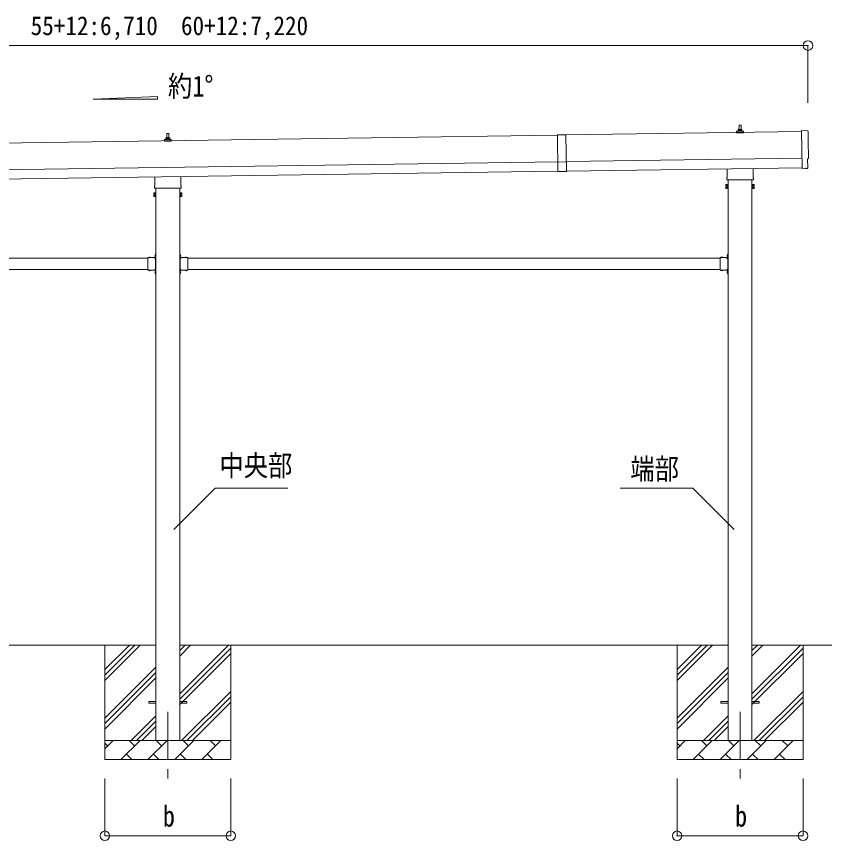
# Model space of a CAD drawing. Units: millimetres, scale not verified. Extents: x -13976 to 14131, y -9754 to 9646.
# Drawn here: x 3994 to 8230, y -704 to 3615 of the extents above; entities that cross this region are included whole.
import ezdxf
from ezdxf.enums import TextEntityAlignment as Align

# ---------------------------------------------------------------- set-up
doc = ezdxf.new("R2010")
doc.units = ezdxf.units.MM
doc.header["$LTSCALE"] = 50
doc.header["$PDMODE"] = 32
doc.header["$PDSIZE"] = 50
doc.linetypes.add('CHAIN1', pattern=[8, 5, -1, 1, -1])
doc.linetypes.add('USER8', pattern=[4, 3, -1])
for name, color, linetype, lineweight in [('0-2_建具', 4, 'Continuous', 9), ('0-4_設備', 7, 'Continuous', 9), ('0-6_手摺', 5, 'Continuous', 5), ('0-7_ハッチ', 6, 'Continuous', 9)]:
    doc.layers.add(name, color=color, linetype=linetype, lineweight=lineweight)
doc.styles.add('ＭＳ ゴシック', font='')
doc.styles.get('ＭＳ ゴシック').set_extended_font_data('MS Gothic')

msp = doc.modelspace()

# ---------------------------------------------------------------- linework, layer by layer
at = {"layer": '0-2_建具'}
for p, q in [((7781.15, 3019.75), (7781.88, 3043.28)), ((7782.88, 3044.25), (7791.43, 3044.25)), ((7792.43, 3043.28), (7793.15, 3019.75)), ((6829.38, 2993.22), (1464.43, 2916.58)), ((4781.15, 2976.9), (4781.88, 3000.42)), ((4782.88, 3001.4), (4791.43, 3001.4)), ((4792.43, 3000.42), (4793.15, 2976.9)), ((6829.37, 2994.22), (6874.37, 2994.87)), ((6829.37, 2994.22), (6832.11, 2802.24)), ((6874.37, 2994.87), (6877.11, 2802.89)), ((8109.75, 3011.51), (6874.38, 2993.87)), ((7768.9, 3004.25), (7768.9, 3011.97)), ((7805.4, 3004.25), (7768.9, 3004.25)), ((7769.29, 3012.75), (7805.02, 3012.75)), ((7769.67, 3012.94), (7776.39, 3014.57)), ((7776.77, 3014.75), (7797.54, 3014.75)), ((7777.15, 3015.54), (7777.15, 3019.75)), ((7778.15, 3019.75), (7796.15, 3019.75)), ((7797.15, 3015.54), (7797.15, 3019.75)), ((7804.64, 3012.94), (7797.92, 3014.57)), ((7805.4, 3004.25), (7805.4, 3011.97)), ((8109.68, 3016.6), (8112.51, 2818.77)), ((8141.27, 3015.4), (8109.68, 3016.6)), ((4768.9, 2961.4), (4768.9, 2969.11)), ((4805.4, 2961.4), (4768.9, 2961.4)), ((4769.29, 2969.9), (4805.02, 2969.9)), ((4769.67, 2970.08), (4776.39, 2971.71)), ((4776.77, 2971.9), (4797.54, 2971.9)), ((4777.15, 2972.68), (4777.15, 2976.9)), ((4778.15, 2976.9), (4796.15, 2976.9)), ((4797.15, 2972.68), (4797.15, 2976.9)), ((4804.64, 2970.08), (4797.92, 2971.71)), ((4805.4, 2961.4), (4805.4, 2969.11)), ((1466.43, 2776.6), (6831.38, 2853.24)), ((6876.4, 2852.38), (6831.41, 2851.74)), ((6876.38, 2853.88), (8111.75, 2871.53)), ((8141.19, 2868.56), (8141.79, 2868.57)), ((8141.86, 2821.54), (8141.19, 2868.56)), ((6877.09, 2803.89), (8112.47, 2821.53)), ((7718.85, 2770.26), (7718.85, 2815.91)), ((7855.45, 2817.86), (7855.45, 2770.26)), ((8112.51, 2818.77), (8112.52, 2817.77)), ((8130.73, 2818.93), (8112.52, 2817.76)), ((8131.4, 2818.31), (8130.73, 2818.93)), ((8132.15, 2818.05), (8139.07, 2818.51)), ((1467.15, 2726.6), (6832.1, 2803.24)), ((4718.85, 2727.41), (4718.85, 2773.05)), ((4855.45, 2775.01), (4855.45, 2727.41)), ((6877.11, 2802.89), (6832.11, 2802.24)), ((7717.15, 2761.49), (7717.15, 2766.99)), ((7857.15, 2766.99), (7857.15, 2761.49)), ((4717.15, 2718.63), (4717.15, 2724.13)), ((4857.15, 2724.13), (4857.15, 2718.63)), ((7713.15, 2731.99), (7713.91, 2733.31)), ((7713.15, 2731.99), (7713.15, 2714.99)), ((7720.15, 2733.31), (7713.91, 2733.31)), ((7720.15, 2728.4), (7713.91, 2728.4)), ((7855.09, 2757.99), (7719.22, 2757.99)), ((7720.15, 2713.68), (7720.15, 2733.31)), ((7720.15, 2732.69), (7722.65, 2732.69)), ((7720.15, 2714.29), (7720.15, 2732.69)), ((7722.65, 2733.99), (7724.65, 2733.99)), ((7722.65, 2712.99), (7722.65, 2733.99)), ((7724.65, 2757.99), (7724.65, -180.22)), ((7724.65, 2733.99), (7724.65, 2712.99)), ((7849.65, -180.22), (7849.65, 2757.99)), ((7849.65, 2733.99), (7849.65, 2712.99)), ((7851.65, 2733.99), (7849.65, 2733.99)), ((7851.65, 2712.99), (7851.65, 2733.99)), ((7854.15, 2732.69), (7851.65, 2732.69)), ((7854.15, 2733.31), (7860.39, 2733.31)), ((7854.15, 2713.68), (7854.15, 2733.31)), ((7854.15, 2714.29), (7854.15, 2732.69)), ((7854.15, 2728.4), (7860.39, 2728.4)), ((7861.15, 2731.99), (7860.39, 2733.31)), ((7861.15, 2731.99), (7861.15, 2714.99)), ((4713.15, 2689.13), (4713.91, 2690.45)), ((4713.15, 2689.13), (4713.15, 2672.13)), ((4720.15, 2690.45), (4713.91, 2690.45)), ((4720.15, 2685.54), (4713.91, 2685.54)), ((4855.09, 2715.13), (4719.22, 2715.13)), ((4720.15, 2670.82), (4720.15, 2690.45)), ((4720.15, 2689.83), (4722.65, 2689.83)), ((4720.15, 2671.43), (4720.15, 2689.83)), ((4722.65, 2691.13), (4724.65, 2691.13)), ((4722.65, 2670.13), (4722.65, 2691.13)), ((4724.65, 2715.13), (4724.65, -180.22)), ((4724.65, 2691.13), (4724.65, 2670.13)), ((4849.65, -180.22), (4849.65, 2715.13)), ((4849.65, 2691.13), (4849.65, 2670.13)), ((4851.65, 2691.13), (4849.65, 2691.13)), ((4851.65, 2670.13), (4851.65, 2691.13)), ((4854.15, 2689.83), (4851.65, 2689.83)), ((4854.15, 2690.45), (4860.39, 2690.45)), ((4854.15, 2670.82), (4854.15, 2690.45)), ((4854.15, 2671.43), (4854.15, 2689.83)), ((4854.15, 2685.54), (4860.39, 2685.54)), ((4861.15, 2689.13), (4860.39, 2690.45)), ((4861.15, 2689.13), (4861.15, 2672.13)), ((7713.15, 2714.99), (7713.91, 2713.68)), ((7720.15, 2718.58), (7713.91, 2718.58)), ((7720.15, 2713.68), (7713.91, 2713.68)), ((7722.65, 2714.29), (7720.15, 2714.29)), ((7724.65, 2712.99), (7722.65, 2712.99)), ((7849.65, 2712.99), (7851.65, 2712.99)), ((7851.65, 2714.29), (7854.15, 2714.29)), ((7854.15, 2718.58), (7860.39, 2718.58)), ((7854.15, 2713.68), (7860.39, 2713.68)), ((7861.15, 2714.99), (7860.39, 2713.68)), ((4713.15, 2672.13), (4713.91, 2670.82)), ((4720.15, 2675.73), (4713.91, 2675.73)), ((4720.15, 2670.82), (4713.91, 2670.82)), ((4722.65, 2671.43), (4720.15, 2671.43)), ((4724.65, 2670.13), (4722.65, 2670.13)), ((4849.65, 2670.13), (4851.65, 2670.13)), ((4851.65, 2671.43), (4854.15, 2671.43)), ((4854.15, 2675.73), (4860.39, 2675.73)), ((4854.15, 2670.82), (4860.39, 2670.82)), ((4861.15, 2672.13), (4860.39, 2670.82)), ((1891.65, 2347.78), (4682.65, 2347.78)), ((4682.65, 2350.78), (4722.65, 2350.78)), ((4682.65, 2350.78), (4682.65, 2284.78)), ((4685.75, 2351.29), (4697.55, 2351.29)), ((4685.75, 2351.29), (4685.75, 2350.78)), ((4685.75, 2350.78), (4697.55, 2350.78)), ((4697.55, 2351.29), (4697.55, 2350.78)), ((4718.65, 2348.78), (4722.65, 2348.78)), ((4718.65, 2346.78), (4718.65, 2348.78)), ((4718.65, 2347.78), (4724.15, 2347.78)), ((4722.65, 2346.78), (4718.65, 2346.78)), ((4722.14, 2366.68), (4722.14, 2354.88)), ((4722.14, 2366.68), (4722.65, 2366.68)), ((4722.14, 2354.88), (4722.65, 2354.88)), ((4722.65, 2370.78), (4722.65, 2350.78)), ((4722.65, 2370.78), (4724.65, 2370.78)), ((4722.65, 2366.68), (4722.65, 2354.88)), ((4724.65, 2363.78), (4722.65, 2363.78)), ((4724.65, 2357.78), (4722.65, 2357.78)), ((4722.65, 2346.78), (4722.65, 2288.78)), ((4724.15, 2347.78), (4724.15, 2287.78)), ((4724.65, 2370.78), (4724.65, 2350.78)), ((4849.65, 2370.78), (4849.65, 2350.78)), ((4851.65, 2370.78), (4849.65, 2370.78)), ((4849.65, 2363.78), (4851.65, 2363.78)), ((4849.65, 2357.78), (4851.65, 2357.78)), ((4850.15, 2347.78), (4850.15, 2287.78)), ((4855.65, 2347.78), (4850.15, 2347.78)), ((4851.65, 2370.78), (4851.65, 2350.78)), ((4851.65, 2366.68), (4851.65, 2354.88)), ((4852.16, 2366.68), (4851.65, 2366.68)), ((4852.16, 2354.88), (4851.65, 2354.88)), ((4891.65, 2350.78), (4851.65, 2350.78)), ((4855.65, 2348.78), (4851.65, 2348.78)), ((4851.65, 2346.78), (4855.65, 2346.78)), ((4851.65, 2346.78), (4851.65, 2288.78)), ((4852.16, 2366.68), (4852.16, 2354.88)), ((4855.65, 2346.78), (4855.65, 2348.78)), ((4876.75, 2351.29), (4876.75, 2350.78)), ((4888.55, 2351.29), (4876.75, 2351.29)), ((4888.55, 2350.78), (4876.75, 2350.78)), ((4888.55, 2351.29), (4888.55, 2350.78)), ((4891.65, 2350.78), (4891.65, 2284.78)), ((4891.65, 2347.78), (7682.65, 2347.78)), ((7682.65, 2350.78), (7722.65, 2350.78)), ((7682.65, 2350.78), (7682.65, 2284.78)), ((7685.75, 2351.29), (7697.55, 2351.29)), ((7685.75, 2351.29), (7685.75, 2350.78)), ((7685.75, 2350.78), (7697.55, 2350.78)), ((7697.55, 2351.29), (7697.55, 2350.78)), ((7718.65, 2348.78), (7722.65, 2348.78)), ((7718.65, 2346.78), (7718.65, 2348.78)), ((7718.65, 2347.78), (7724.15, 2347.78)), ((7722.65, 2346.78), (7718.65, 2346.78)), ((7722.14, 2366.68), (7722.14, 2354.88)), ((7722.14, 2366.68), (7722.65, 2366.68)), ((7722.14, 2354.88), (7722.65, 2354.88)), ((7722.65, 2370.78), (7722.65, 2350.78)), ((7722.65, 2370.78), (7724.65, 2370.78)), ((7722.65, 2366.68), (7722.65, 2354.88)), ((7724.65, 2363.78), (7722.65, 2363.78)), ((7724.65, 2357.78), (7722.65, 2357.78)), ((7722.65, 2346.78), (7722.65, 2288.78)), ((7724.15, 2347.78), (7724.15, 2287.78)), ((7724.65, 2370.78), (7724.65, 2350.78)), ((1891.65, 2287.78), (4682.65, 2287.78)), ((4682.65, 2284.78), (4722.65, 2284.78)), ((4685.75, 2284.78), (4697.55, 2284.78)), ((4685.75, 2284.27), (4685.75, 2284.78)), ((4685.75, 2284.27), (4697.55, 2284.27)), ((4697.55, 2284.27), (4697.55, 2284.78)), ((4718.65, 2288.78), (4718.65, 2286.78)), ((4722.65, 2288.78), (4718.65, 2288.78)), ((4718.65, 2287.78), (4724.15, 2287.78)), ((4722.65, 2286.78), (4718.65, 2286.78)), ((4722.14, 2280.68), (4722.14, 2268.88)), ((4722.14, 2280.68), (4722.65, 2280.68)), ((4722.14, 2268.88), (4722.65, 2268.88)), ((4722.65, 2284.78), (4722.65, 2264.78)), ((4722.65, 2280.68), (4722.65, 2268.88)), ((4724.65, 2277.78), (4722.65, 2277.78)), ((4724.65, 2271.78), (4722.65, 2271.78)), ((4722.65, 2264.78), (4724.65, 2264.78)), ((4724.65, 2284.78), (4724.65, 2264.78)), ((4849.65, 2284.78), (4849.65, 2264.78)), ((4849.65, 2277.78), (4851.65, 2277.78)), ((4849.65, 2271.78), (4851.65, 2271.78)), ((4851.65, 2264.78), (4849.65, 2264.78)), ((4855.65, 2287.78), (4850.15, 2287.78)), ((4851.65, 2288.78), (4855.65, 2288.78)), ((4851.65, 2286.78), (4855.65, 2286.78)), ((4891.65, 2284.78), (4851.65, 2284.78)), ((4851.65, 2284.78), (4851.65, 2264.78)), ((4851.65, 2280.68), (4851.65, 2268.88)), ((4852.16, 2280.68), (4851.65, 2280.68)), ((4852.16, 2268.88), (4851.65, 2268.88)), ((4852.16, 2280.68), (4852.16, 2268.88)), ((4855.65, 2288.78), (4855.65, 2286.78)), ((4888.55, 2284.78), (4876.75, 2284.78)), ((4876.75, 2284.27), (4876.75, 2284.78)), ((4888.55, 2284.27), (4876.75, 2284.27)), ((4888.55, 2284.27), (4888.55, 2284.78)), ((4891.65, 2287.78), (7682.65, 2287.78)), ((7682.65, 2284.78), (7722.65, 2284.78)), ((7685.75, 2284.78), (7697.55, 2284.78)), ((7685.75, 2284.27), (7685.75, 2284.78)), ((7685.75, 2284.27), (7697.55, 2284.27)), ((7697.55, 2284.27), (7697.55, 2284.78)), ((7718.65, 2288.78), (7718.65, 2286.78)), ((7722.65, 2288.78), (7718.65, 2288.78)), ((7718.65, 2287.78), (7724.15, 2287.78)), ((7722.65, 2286.78), (7718.65, 2286.78)), ((7722.14, 2280.68), (7722.14, 2268.88)), ((7722.14, 2280.68), (7722.65, 2280.68)), ((7722.14, 2268.88), (7722.65, 2268.88)), ((7722.65, 2284.78), (7722.65, 2264.78)), ((7722.65, 2280.68), (7722.65, 2268.88)), ((7724.65, 2277.78), (7722.65, 2277.78)), ((7724.65, 2271.78), (7722.65, 2271.78)), ((7722.65, 2264.78), (7724.65, 2264.78)), ((7724.65, 2284.78), (7724.65, 2264.78)), ((4687.15, 15.28), (4687.15, 24.28)), ((4687.15, 24.28), (4724.65, 24.28)), ((4687.15, 15.28), (4724.65, 15.28)), ((4849.65, 24.28), (4887.15, 24.28)), ((4849.65, 15.28), (4887.15, 15.28)), ((4887.15, 15.28), (4887.15, 24.28)), ((7687.15, 15.28), (7687.15, 24.28)), ((7687.15, 24.28), (7724.65, 24.28)), ((7687.15, 15.28), (7724.65, 15.28)), ((7849.65, 24.28), (7887.15, 24.28)), ((7849.65, 15.28), (7887.15, 15.28)), ((7887.15, 15.28), (7887.15, 24.28))]:
    msp.add_line(p, q, dxfattribs=at)
at = {"layer": '0-2_建具', "linetype": 'USER8'}
for p, q in [((4689.15, 2353.39), (4690.51, 2350.61)), ((4690.51, 2350.61), (4691.65, 2350)), ((4692.8, 2350.61), (4691.65, 2350)), ((4694.15, 2353.39), (4692.8, 2350.61)), ((4720.04, 2363.28), (4722.82, 2361.92)), ((4720.04, 2358.28), (4722.82, 2359.63)), ((4722.82, 2361.92), (4723.43, 2360.78)), ((4722.82, 2359.63), (4723.43, 2360.78)), ((4851.49, 2361.92), (4850.88, 2360.78)), ((4851.49, 2359.63), (4850.88, 2360.78)), ((4854.26, 2363.28), (4851.49, 2361.92)), ((4854.26, 2358.28), (4851.49, 2359.63)), ((4880.15, 2353.39), (4881.51, 2350.61)), ((4881.51, 2350.61), (4882.65, 2350)), ((4883.8, 2350.61), (4882.65, 2350)), ((4885.15, 2353.39), (4883.8, 2350.61)), ((7689.15, 2353.39), (7690.51, 2350.61)), ((7690.51, 2350.61), (7691.65, 2350)), ((7692.8, 2350.61), (7691.65, 2350)), ((7694.15, 2353.39), (7692.8, 2350.61)), ((7720.04, 2363.28), (7722.82, 2361.92)), ((7720.04, 2358.28), (7722.82, 2359.63)), ((7722.82, 2361.92), (7723.43, 2360.78)), ((7722.82, 2359.63), (7723.43, 2360.78)), ((4689.15, 2282.17), (4690.51, 2284.94)), ((4690.51, 2284.94), (4691.65, 2285.55)), ((4692.8, 2284.94), (4691.65, 2285.55)), ((4694.15, 2282.17), (4692.8, 2284.94)), ((4720.04, 2277.28), (4722.82, 2275.92)), ((4720.04, 2272.28), (4722.82, 2273.63)), ((4722.82, 2275.92), (4723.43, 2274.78)), ((4722.82, 2273.63), (4723.43, 2274.78)), ((4851.49, 2275.92), (4850.88, 2274.78)), ((4851.49, 2273.63), (4850.88, 2274.78)), ((4854.26, 2277.28), (4851.49, 2275.92)), ((4854.26, 2272.28), (4851.49, 2273.63)), ((4880.15, 2282.17), (4881.51, 2284.94)), ((4881.51, 2284.94), (4882.65, 2285.55)), ((4883.8, 2284.94), (4882.65, 2285.55)), ((4885.15, 2282.17), (4883.8, 2284.94)), ((7689.15, 2282.17), (7690.51, 2284.94)), ((7690.51, 2284.94), (7691.65, 2285.55)), ((7692.8, 2284.94), (7691.65, 2285.55)), ((7694.15, 2282.17), (7692.8, 2284.94)), ((7720.04, 2277.28), (7722.82, 2275.92)), ((7720.04, 2272.28), (7722.82, 2273.63)), ((7722.82, 2275.92), (7723.43, 2274.78)), ((7722.82, 2273.63), (7723.43, 2274.78))]:
    msp.add_line(p, q, dxfattribs=at)
at = {"layer": '0-2_建具', "color": 7, "linetype": 'CHAIN1'}
for p, q in [((4787.15, -30.22), (4787.15, -379.22)), ((7787.15, -30.22), (7787.15, -379.22))]:
    msp.add_line(p, q, dxfattribs=at)
at = {"layer": '0-2_建具'}
for centre, radius, start, end in [((7781.24, 3019.12), 4.13, 90, 171.17633), ((7782.88, 3043.25), 1, 90, 178.60509), ((7790.49, 3019.75), 4.83, 133.60282, 180), ((7783.82, 3019.75), 4.83, 0, 46.39718), ((7791.43, 3043.25), 1, 1.39491, 90), ((7793.07, 3019.12), 4.13, 8.82367, 90), ((4781.24, 2976.26), 4.13, 90, 171.17633), ((4782.88, 3000.4), 1, 90, 178.60509), ((4790.49, 2976.9), 4.83, 133.60282, 180), ((4783.82, 2976.9), 4.83, 0, 46.39718), ((4791.43, 3000.4), 1, 1.39491, 90), ((4793.07, 2976.26), 4.13, 8.82367, 90), ((7769.9, 3011.97), 1, 103.62699, 180), ((7776.15, 3015.54), 1, 283.62699, 0), ((7778.15, 3018.75), 1, 90, 180), ((7796.15, 3018.75), 1, 0, 90), ((7798.15, 3015.54), 1, 180, 256.37301), ((7804.4, 3011.97), 1, 0, 76.37301), ((4769.9, 2969.11), 1, 103.62699, 180), ((4776.15, 2972.68), 1, 283.62699, 0), ((4778.15, 2975.9), 1, 90, 180), ((4796.15, 2975.9), 1, 0, 90), ((4798.15, 2972.68), 1, 180, 256.37301), ((4804.4, 2969.11), 1, 0, 76.37301), ((7721.15, 2766.99), 4, 125.09963, 180), ((7853.15, 2766.99), 4, 0, 54.90037), ((4721.15, 2724.13), 4, 125.09963, 180), ((4853.15, 2724.13), 4, 0, 54.90037), ((7717.5, 2730.85), 4.34, 145.61575, 214.38425), ((7729.39, 2723.49), 16.24, 162.41205, 197.58795), ((7721.15, 2761.49), 4, 180, 194.47751), ((7721.15, 2761.49), 4, 194.47751, 241.04498), ((7853.15, 2761.49), 4, 298.95502, 345.52249), ((7853.15, 2761.49), 4, 345.52249, 360), ((7844.91, 2723.49), 16.24, 342.41205, 17.58795), ((7856.81, 2730.85), 4.34, 325.61575, 34.38425), ((4717.5, 2688), 4.34, 145.61575, 214.38425), ((4729.39, 2680.63), 16.24, 162.41205, 197.58795), ((4721.15, 2718.63), 4, 180, 194.47751), ((4721.15, 2718.63), 4, 194.47751, 241.04498), ((4853.15, 2718.63), 4, 298.95502, 345.52249), ((4853.15, 2718.63), 4, 345.52249, 360), ((4844.91, 2680.63), 16.24, 342.41205, 17.58795), ((4856.81, 2688), 4.34, 325.61575, 34.38425), ((7717.5, 2716.13), 4.34, 145.61575, 214.38425), ((7856.81, 2716.13), 4.34, 325.61575, 34.38425), ((4717.5, 2673.27), 4.34, 145.61575, 214.38425), ((4856.81, 2673.27), 4.34, 325.61575, 34.38425), ((4691.65, 2345.55), 8.23, 44.2189, 135.7811), ((4727.89, 2360.78), 8.23, 134.2189, 225.7811), ((4722.65, 2350.78), 2, 270, 0), ((4851.65, 2350.78), 2, 180, 270), ((4846.42, 2360.78), 8.23, 314.2189, 45.7811), ((4882.65, 2345.55), 8.23, 44.2189, 135.7811), ((7691.65, 2345.55), 8.23, 44.2189, 135.7811), ((7727.89, 2360.78), 8.23, 134.2189, 225.7811), ((7722.65, 2350.78), 2, 270, 0), ((4691.65, 2290.01), 8.23, 224.2189, 315.7811), ((4727.89, 2274.78), 8.23, 134.2189, 225.7811), ((4722.65, 2284.78), 2, 0, 90), ((4851.65, 2284.78), 2, 90, 180), ((4846.42, 2274.78), 8.23, 314.2189, 45.7811), ((4882.65, 2290.01), 8.23, 224.2189, 315.7811), ((7691.65, 2290.01), 8.23, 224.2189, 315.7811), ((7727.89, 2274.78), 8.23, 134.2189, 225.7811), ((7722.65, 2284.78), 2, 0, 90)]:
    msp.add_arc(centre, radius, start, end, dxfattribs=at)
for centre, major_axis, ratio, start_param, end_param in [((8141.16, 3012.4), (3, 0.04), 0.99863, 6.2683889, 7.8016218), ((12907.54, 3010.06), (-4762.89, -68.04), 0.99863, 6.2683889, 6.2976778), ((8141.73, 2872.97), (4.41, 0.06), 0.99863, 4.712389, 6.2976778), ((8132.08, 2819.04), (0.737, -0.68), 0.9974, 4.712389, 5.5252311), ((8138.86, 2821.5), (2.21, -2.04), 0.9974, 5.5252311, 7.0411395)]:
    msp.add_ellipse(centre, major_axis=major_axis, ratio=ratio, start_param=start_param, end_param=end_param, dxfattribs=at)
at = {"layer": '0-4_設備'}
for p, q in [((4724.65, 319.78), (1849.65, 319.78)), ((4457.15, 191.3), (4585.64, 319.78)), ((4457.15, 163.01), (4613.92, 319.78)), ((4457.15, 134.73), (4642.2, 319.78)), ((4457.15, 319.78), (4457.15, -280.22)), ((4849.65, 290.95), (4878.48, 319.78)), ((4849.65, 262.67), (4906.76, 319.78)), ((4849.65, 64.68), (5104.75, 319.78)), ((7724.65, 319.78), (4849.65, 319.78)), ((4849.65, 36.39), (5117.15, 303.89)), ((5117.15, 319.78), (5117.15, -280.22)), ((7457.15, 191.3), (7585.64, 319.78)), ((7457.15, 163.01), (7613.92, 319.78)), ((7457.15, 134.73), (7642.2, 319.78)), ((7457.15, 319.78), (7457.15, -280.22)), ((8441.77, 319.78), (7849.65, 319.78)), ((7849.65, 290.95), (7878.48, 319.78)), ((7849.65, 262.67), (7906.76, 319.78)), ((7849.65, 64.68), (8104.75, 319.78)), ((7849.65, 36.39), (8117.15, 303.89)), ((8117.15, 319.78), (8117.15, -280.22)), ((4849.65, 8.11), (5117.15, 275.61)), ((7849.65, 8.11), (8117.15, 275.61)), ((4457.15, -63.26), (4724.65, 204.24)), ((4457.15, -91.55), (4724.65, 175.95)), ((7457.15, -63.26), (7724.65, 204.24)), ((7457.15, -91.55), (7724.65, 175.95)), ((4457.15, -119.83), (4724.65, 147.67)), ((7457.15, -119.83), (7724.65, 147.67)), ((4859.31, -180.22), (5117.15, 77.62)), ((4887.59, -180.22), (5117.15, 49.34)), ((7859.31, -180.22), (8117.15, 77.62)), ((7887.59, -180.22), (8117.15, 49.34)), ((4915.88, -180.22), (5117.15, 21.05)), ((7915.88, -180.22), (8117.15, 21.05)), ((4594.75, -180.22), (4724.65, -50.32)), ((4623.04, -180.22), (4724.65, -78.61)), ((7594.75, -180.22), (7724.65, -50.32)), ((7623.04, -180.22), (7724.65, -78.61)), ((4651.32, -180.22), (4724.65, -106.89)), ((7651.32, -180.22), (7724.65, -106.89)), ((4457.15, -223.12), (4500.05, -180.22)), ((4457.15, -180.22), (5117.15, -180.22)), ((4471.49, -208.78), (4457.15, -194.44)), ((4541.47, -280.22), (4641.47, -180.22)), ((4612.91, -208.78), (4584.36, -180.22)), ((4682.89, -280.22), (4782.89, -180.22)), ((4754.34, -208.78), (4725.78, -180.22)), ((4824.31, -280.22), (4924.31, -180.22)), ((4895.76, -208.78), (4867.2, -180.22)), ((4965.73, -280.22), (5065.73, -180.22)), ((5037.18, -208.78), (5008.62, -180.22)), ((5113.87, -180.22), (5117.15, -176.94)), ((7457.15, -223.12), (7500.05, -180.22)), ((7457.15, -180.22), (8117.15, -180.22)), ((7471.49, -208.78), (7457.15, -194.44)), ((7541.47, -280.22), (7641.47, -180.22)), ((7612.91, -208.78), (7584.36, -180.22)), ((7682.89, -280.22), (7782.89, -180.22)), ((7754.34, -208.78), (7725.78, -180.22)), ((7824.31, -280.22), (7924.31, -180.22)), ((7895.76, -208.78), (7867.2, -180.22)), ((7965.73, -280.22), (8065.73, -180.22)), ((8037.18, -208.78), (8008.62, -180.22)), ((8113.87, -180.22), (8117.15, -176.94)), ((4570.02, -251.67), (4598.57, -280.22)), ((4711.44, -251.67), (4740, -280.22)), ((4852.86, -251.67), (4881.42, -280.22)), ((4994.29, -251.67), (5022.84, -280.22)), ((7570.02, -251.67), (7598.57, -280.22)), ((7711.44, -251.67), (7740, -280.22)), ((7852.86, -251.67), (7881.42, -280.22)), ((7994.29, -251.67), (8022.84, -280.22)), ((5117.15, -280.22), (4457.15, -280.22)), ((8117.15, -280.22), (7457.15, -280.22))]:
    msp.add_line(p, q, dxfattribs=at)
at = {"layer": '0-4_設備', "color": 4}
msp.add_lwpolyline([(4396.14, 3182.08), (4732.14, 3194.5), (4732.14, 3182.08)], close=True, dxfattribs=at)
at = {"layer": '0-6_手摺', "color": 6, "lineweight": 9}
for p, q in [((1433.15, 3462.01), (8143.15, 3462.01)), ((8143.15, 3462.01), (8143.15, 3162.01)), ((4457.15, -679.22), (4457.15, -379.22)), ((5117.15, -679.22), (5117.15, -379.22)), ((7457.15, -679.22), (7457.15, -379.22)), ((8117.15, -679.22), (8117.15, -379.22)), ((4457.15, -679.22), (5117.15, -679.22)), ((7457.15, -679.22), (8117.15, -679.22))]:
    msp.add_line(p, q, dxfattribs=at)
at = {"layer": '0-6_手摺', "color": 6}
for p in [(8143.15, 3462.01), (4457.15, -679.22), (5117.15, -679.22), (7457.15, -679.22), (8117.15, -679.22)]:
    msp.add_point(p, dxfattribs=at)
at = {"layer": '0-7_ハッチ'}
for p, q in [((5034.79, 1141.85), (4818.78, 925.85)), ((5416.1, 1141.85), (5034.79, 1141.85)), ((7158.2, 1141.85), (7539.52, 1141.85)), ((7539.52, 1141.85), (7755.52, 925.85))]:
    msp.add_line(p, q, dxfattribs=at)

# ---------------------------------------------------------------- texts
at = {"layer": '0-4_設備', "style": 'ＭＳ ゴシック', "width": 0.85}
msp.add_text('約1°', height=110, dxfattribs=at).set_placement((4787.82, 3161.86), align=Align.BOTTOM_LEFT)
at = {"layer": '0-6_手摺', "color": 7, "style": 'ＭＳ ゴシック'}
for s, height, width, p in [('55+12:6,710\u300060+12:7,220', 98.97, 0.9, (4068.15, 3487.01)), ('b', 110, 0.85, (4760.9, -664.22)), ('b', 110, 0.85, (7760.9, -664.22))]:
    msp.add_text(s, height=height, dxfattribs=dict(at, width=width)).set_placement(p, align=Align.BOTTOM_LEFT)
at = {"layer": '0-7_ハッチ', "color": 7, "style": 'ＭＳ ゴシック', "width": 0.85}
for s, p in [('中央部', (5057.42, 1173.2)), ('端部', (7211.91, 1155.54))]:
    msp.add_text(s, height=110, dxfattribs=at).set_placement(p, align=Align.BOTTOM_LEFT)

doc.saveas('drawing.dxf')
